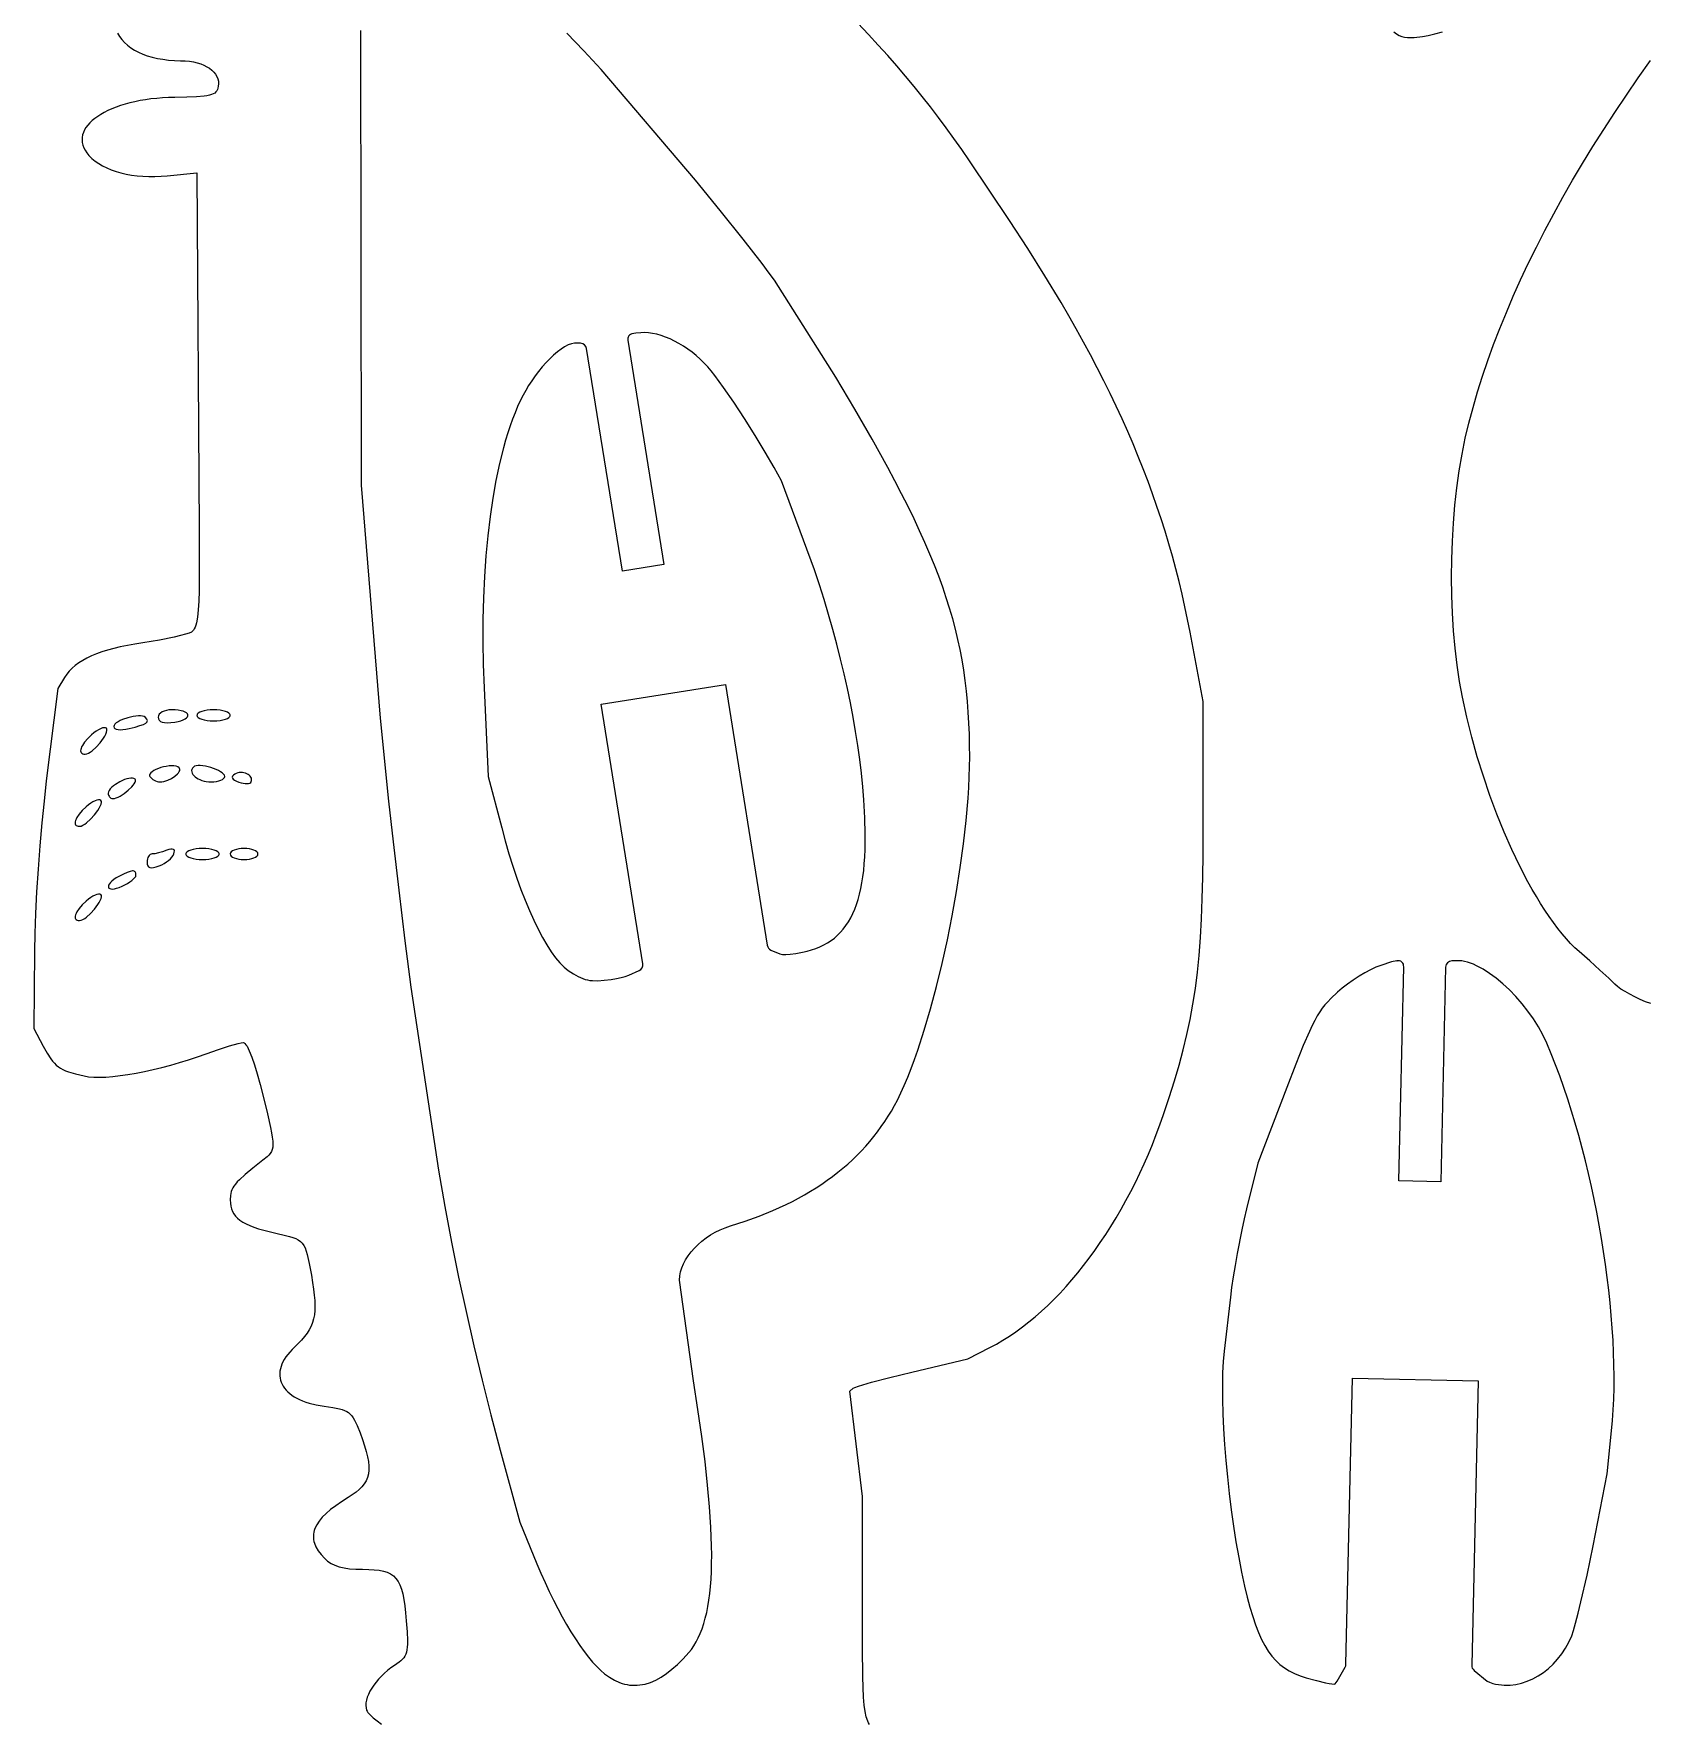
# Model space of a CAD drawing. Header units: millimetres. Extents: x 379 to 541, y 178 to 382.
# Drawn here: x 385.9 to 462.9, y 249.3 to 329.9 of the extents above; entities that cross this region are included whole.
import ezdxf

# ---------------------------------------------------------------- set-up
doc = ezdxf.new("R2010")
doc.units = ezdxf.units.MM

msp = doc.modelspace()

# ---------------------------------------------------------------- linework, layer by layer
at = {"flags": 128}
for points in [[(425.8101, 249.193793), (425.766043, 249.271216), (425.725989, 249.357555), (425.657124, 249.561347), (425.601981, 249.813917), (425.559036, 250.124009), (425.526764, 250.500371), (425.503639, 250.951748), (425.488138, 251.486886), (425.473908, 252.843429), (425.471875, 254.639969), (425.471875, 260.079601), (424.880857, 265.090926), (425.026486, 265.236556), (425.110092, 265.278655), (425.293156, 265.34276), (425.911582, 265.524274), (426.789608, 265.755671), (427.835077, 266.011522), (430.498038, 266.640859), (431.550306, 267.177686), (431.86529, 267.346044), (432.178858, 267.528887), (432.490791, 267.725922), (432.80087, 267.936856), (433.108877, 268.161394), (433.414592, 268.399245), (433.717796, 268.650112), (434.018271, 268.913704), (434.315797, 269.189727), (434.610155, 269.477886), (434.901126, 269.777888), (435.188492, 270.08944), (435.472033, 270.412249), (435.75153, 270.746019), (436.026765, 271.090459), (436.297518, 271.445273), (436.56357, 271.81017), (436.824703, 272.184854), (437.080697, 272.569033), (437.331333, 272.962412), (437.576393, 273.364699), (437.815657, 273.775599), (438.048907, 274.194819), (438.275923, 274.622065), (438.496486, 275.057044), (438.710378, 275.499462), (438.917379, 275.949026), (439.11727, 276.405441), (439.309833, 276.868415), (439.494849, 277.337654), (439.672097, 277.812863), (439.841361, 278.29375), (440.115425, 279.114601), (440.362965, 279.898312), (440.585204, 280.653723), (440.783366, 281.38967), (440.958677, 282.114992), (441.11236, 282.838525), (441.245639, 283.569108), (441.35974, 284.315578), (441.455886, 285.086772), (441.535301, 285.891529), (441.59921, 286.738687), (441.648837, 287.637082), (441.685407, 288.595552), (441.710143, 289.622935), (441.72427, 290.728069), (441.729013, 291.919792), (441.731266, 298.005208), (441.109087, 301.3125), (440.990019, 301.922069), (440.862665, 302.528688), (440.726883, 303.132682), (440.582532, 303.734371), (440.429471, 304.334078), (440.267557, 304.932125), (440.096651, 305.528834), (439.916609, 306.124528), (439.727291, 306.719529), (439.528555, 307.31416), (439.320259, 307.908741), (439.102263, 308.503597), (438.874425, 309.099048), (438.636604, 309.695417), (438.388657, 310.293026), (438.130444, 310.892198), (437.861823, 311.493255), (437.582653, 312.096519), (437.292791, 312.702312), (436.992098, 313.310957), (436.680431, 313.922775), (436.357649, 314.53809), (436.02361, 315.157222), (435.678173, 315.780495), (435.321197, 316.408231), (434.952539, 317.040752), (434.179616, 318.321437), (433.358272, 319.625128), (432.487376, 320.954404), (430.579201, 323.802083), (430.209936, 324.339169), (429.841073, 324.862581), (429.47073, 325.374549), (429.097025, 325.877306), (428.718079, 326.373083), (428.332011, 326.864111), (427.936938, 327.352622), (427.530981, 327.840848), (427.112258, 328.33102), (426.678889, 328.82537), (426.228993, 329.326129), (425.760688, 329.835529), (424.761329, 330.889177)], [(389.923213, 329.896539), (390.019223, 329.736668), (390.131778, 329.586375), (390.260535, 329.445827), (390.405147, 329.315188), (390.565271, 329.194624), (390.740561, 329.0843), (390.930672, 328.984383), (391.135258, 328.895037), (391.353975, 328.816428), (391.586478, 328.748722), (391.832422, 328.692083), (392.091461, 328.646678), (392.363251, 328.612671), (392.647446, 328.590229), (392.943701, 328.579517), (393.156214, 328.570237), (393.358838, 328.549624), (393.550826, 328.51819), (393.731431, 328.476443), (393.899903, 328.424892), (394.055497, 328.364047), (394.197465, 328.294417), (394.325058, 328.216511), (394.437531, 328.130839), (394.534134, 328.037911), (394.614121, 327.938235), (394.676743, 327.832321), (394.721254, 327.720678), (394.746907, 327.603816), (394.752952, 327.482243), (394.738643, 327.35647), (394.720055, 327.276634), (394.695642, 327.205328), (394.663471, 327.142057), (394.621608, 327.086331), (394.568119, 327.037655), (394.501071, 326.995536), (394.418529, 326.959484), (394.318559, 326.929003), (394.199229, 326.903602), (394.058603, 326.882788), (393.70573, 326.85295), (393.24447, 326.835545), (392.659352, 326.826632), (392.366056, 326.819855), (392.079325, 326.805146), (391.79957, 326.782783), (391.527202, 326.753046), (391.262632, 326.716213), (391.006273, 326.672563), (390.758536, 326.622374), (390.519831, 326.565926), (390.290571, 326.503496), (390.071167, 326.435363), (389.86203, 326.361806), (389.663573, 326.283104), (389.476206, 326.199536), (389.30034, 326.111379), (389.136388, 326.018913), (388.984761, 325.922416), (388.84587, 325.822167), (388.720126, 325.718445), (388.607942, 325.611527), (388.509728, 325.501694), (388.425897, 325.389223), (388.356859, 325.274394), (388.303026, 325.157484), (388.264809, 325.038773), (388.242621, 324.918539), (388.236872, 324.79706), (388.247973, 324.674616), (388.276337, 324.551485), (388.322375, 324.427946), (388.386498, 324.304278), (388.469118, 324.180758), (388.570646, 324.057666), (388.70753, 323.920763), (388.861742, 323.792879), (389.032327, 323.674261), (389.218328, 323.565158), (389.418788, 323.465818), (389.632752, 323.37649), (389.859264, 323.29742), (390.097367, 323.228859), (390.346105, 323.171053), (390.604523, 323.124251), (390.871663, 323.088702), (391.14657, 323.064652), (391.428288, 323.052352), (391.715861, 323.052048), (392.008332, 323.063988), (392.304745, 323.088422), (393.721875, 323.234683), (393.826453, 306.207292), (393.824926, 303.873029), (393.819682, 303.291946), (393.804378, 302.793995), (393.778437, 302.375027), (393.741279, 302.030892), (393.692327, 301.757441), (393.663247, 301.645924), (393.631002, 301.550522), (393.595518, 301.470716), (393.556724, 301.405986), (393.514547, 301.355815), (393.468916, 301.319684), (393.357388, 301.269678), (393.175401, 301.211435), (392.932511, 301.147057), (392.638275, 301.07865), (391.933986, 300.938158), (391.138988, 300.80679), (390.759308, 300.746417), (390.401712, 300.681414), (390.065642, 300.611533), (389.750542, 300.536527), (389.455857, 300.45615), (389.181031, 300.370154), (388.925508, 300.278293), (388.688731, 300.180319), (388.470145, 300.075986), (388.269193, 299.965046), (388.08532, 299.847252), (387.91797, 299.722357), (387.766587, 299.590115), (387.630614, 299.450278), (387.509496, 299.3026), (387.402676, 299.146832), (387.080099, 298.630305), (386.534676, 294.216715), (386.424573, 293.254515), (386.320815, 292.210719), (386.225748, 291.118621), (386.141717, 290.011518), (386.071066, 288.922705), (386.016143, 287.885477), (385.979291, 286.933129), (385.962856, 286.098958), (385.93646, 282.394792), (386.387703, 281.551674), (386.573753, 281.218386), (386.745569, 280.952104), (386.83095, 280.840602), (386.918547, 280.741665), (387.010283, 280.653898), (387.108085, 280.575905), (387.213875, 280.506291), (387.32958, 280.443661), (387.457123, 280.386619), (387.59843, 280.333769), (387.930032, 280.235067), (388.339784, 280.136391), (388.551354, 280.10086), (388.796568, 280.081338), (389.072563, 280.077301), (389.376481, 280.08823), (389.70546, 280.113603), (390.05664, 280.152899), (390.427159, 280.205596), (390.814159, 280.271173), (391.214777, 280.349109), (391.626154, 280.438883), (392.045429, 280.539974), (392.469741, 280.65186), (392.89623, 280.774021), (393.322035, 280.905934), (393.744296, 281.047078), (394.160152, 281.196934), (394.743238, 281.405208), (395.271041, 281.575766), (395.685532, 281.691008), (395.832151, 281.722385), (395.928681, 281.733333), (395.968938, 281.721755), (396.012854, 281.687441), (396.060198, 281.631019), (396.110733, 281.553119), (396.220446, 281.335404), (396.340121, 281.039332), (396.467886, 280.669936), (396.601867, 280.232252), (396.740194, 279.731316), (396.880993, 279.172163), (397.083563, 278.325808), (397.228083, 277.68374), (397.278523, 277.428119), (397.314388, 277.210135), (397.335659, 277.025312), (397.342314, 276.869171), (397.334333, 276.737235), (397.311695, 276.625025), (397.27438, 276.528063), (397.222368, 276.441872), (397.155636, 276.361974), (397.074166, 276.283891), (396.866925, 276.115258), (396.392583, 275.739176), (396.024906, 275.43557), (395.750511, 275.18822), (395.644112, 275.080573), (395.556016, 274.980909), (395.484548, 274.8872), (395.428037, 274.797419), (395.384809, 274.709539), (395.353192, 274.621532), (395.331513, 274.531371), (395.318099, 274.43703), (395.309375, 274.227695), (395.315516, 274.074392), (395.334566, 273.9315), (395.367469, 273.798329), (395.415167, 273.674191), (395.478603, 273.558397), (395.558719, 273.450258), (395.656459, 273.349085), (395.772765, 273.25419), (395.908579, 273.164883), (396.064845, 273.080477), (396.242505, 273.000282), (396.442502, 272.92361), (396.665778, 272.849771), (396.913276, 272.778078), (397.484711, 272.638371), (397.945618, 272.532827), (398.133266, 272.483576), (398.295696, 272.432742), (398.435397, 272.377379), (398.554857, 272.31454), (398.656565, 272.241278), (398.743011, 272.154647), (398.816683, 272.051699), (398.880069, 271.929488), (398.93566, 271.785067), (398.985943, 271.615489), (399.080542, 271.189075), (399.183779, 270.626672), (399.241807, 270.285398), (399.288053, 269.972383), (399.321947, 269.685204), (399.342922, 269.42144), (399.350411, 269.178671), (399.343843, 268.954473), (399.322653, 268.746427), (399.286271, 268.552111), (399.23413, 268.369102), (399.165661, 268.194981), (399.080296, 268.027325), (398.977468, 267.863713), (398.856608, 267.701723), (398.717148, 267.538934), (398.55852, 267.372926), (398.380155, 267.201275), (398.259258, 267.083349), (398.149954, 266.965464), (398.052148, 266.847809), (397.965746, 266.730572), (397.890654, 266.61394), (397.826778, 266.498101), (397.774023, 266.383243), (397.732297, 266.269554), (397.701504, 266.157221), (397.68155, 266.046433), (397.672342, 265.937376), (397.673784, 265.83024), (397.685784, 265.725211), (397.708247, 265.622477), (397.741078, 265.522227), (397.784184, 265.424647), (397.837471, 265.329927), (397.900844, 265.238253), (397.974209, 265.149813), (398.057472, 265.064795), (398.15054, 264.983387), (398.253317, 264.905777), (398.36571, 264.832152), (398.487624, 264.762701), (398.618966, 264.69761), (398.759642, 264.637068), (398.909556, 264.581263), (399.068616, 264.530382), (399.413794, 264.444145), (399.794423, 264.379859), (400.200133, 264.321549), (400.517747, 264.259166), (400.648706, 264.222581), (400.763864, 264.18034), (400.865298, 264.130895), (400.955081, 264.072702), (401.03529, 264.004212), (401.107998, 263.923881), (401.175281, 263.830161), (401.239213, 263.721508), (401.365325, 263.453213), (401.502932, 263.106626), (401.621342, 262.785253), (401.720737, 262.489276), (401.800787, 262.216922), (401.861164, 261.966415), (401.901541, 261.735981), (401.921589, 261.523846), (401.92098, 261.328235), (401.899385, 261.147372), (401.856477, 260.979485), (401.791928, 260.822797), (401.705408, 260.675535), (401.59659, 260.535924), (401.465145, 260.402189), (401.310746, 260.272556), (401.133064, 260.14525), (400.931771, 260.018496), (400.619756, 259.824587), (400.340656, 259.634196), (400.094325, 259.446945), (399.880615, 259.262459), (399.699382, 259.08036), (399.550477, 258.900272), (399.433755, 258.721818), (399.349069, 258.544621), (399.318694, 258.456376), (399.296273, 258.368304), (399.281787, 258.280358), (399.275219, 258.192491), (399.27655, 258.104655), (399.285762, 258.016804), (399.302836, 257.928891), (399.327754, 257.840867), (399.40105, 257.664304), (399.505503, 257.486736), (399.640965, 257.307788), (399.807292, 257.127083), (399.957417, 256.993948), (400.121964, 256.882185), (400.304771, 256.790676), (400.509674, 256.718308), (400.74051, 256.663963), (401.001114, 256.626527), (401.295325, 256.604883), (401.626978, 256.597917), (401.916852, 256.593683), (402.176923, 256.57955), (402.409007, 256.553367), (402.614921, 256.512984), (402.796482, 256.456253), (402.955509, 256.381024), (403.093817, 256.285146), (403.213224, 256.166471), (403.315548, 256.022849), (403.402605, 255.85213), (403.476212, 255.652165), (403.538187, 255.420803), (403.590346, 255.155897), (403.634508, 254.855295), (403.672488, 254.516848), (403.706105, 254.138407), (403.745282, 253.611858), (403.764252, 253.201318), (403.764467, 253.033085), (403.757598, 252.886094), (403.742968, 252.75776), (403.719901, 252.645494), (403.68772, 252.546712), (403.645747, 252.458826), (403.593304, 252.379249), (403.529716, 252.305396), (403.454305, 252.234679), (403.366394, 252.164512), (403.150362, 252.015482), (402.980195, 251.897264), (402.818145, 251.771397), (402.664956, 251.639078), (402.521372, 251.501501), (402.388139, 251.359864), (402.266001, 251.215363), (402.155703, 251.069195), (402.057989, 250.922555), (401.973604, 250.776641), (401.903293, 250.632648), (401.847801, 250.491774), (401.807872, 250.355214), (401.784251, 250.224165), (401.777682, 250.099824), (401.788911, 249.983386), (401.818682, 249.876049), (401.842825, 249.827181), (401.879422, 249.773029), (401.98698, 249.651132), (402.135363, 249.514868), (402.318578, 249.36875), (402.530632, 249.21729)], [(401.527083, 330.019792), (401.563267, 308.323958), (402.460193, 297.211458), (402.868297, 293.242708), (403.07841, 291.315487), (403.348817, 289.001934), (403.644647, 286.592882), (403.931028, 284.379167), (405.243436, 275.647917), (405.551666, 273.906547), (405.872266, 272.207905), (406.207706, 270.540795), (406.560459, 268.894024), (406.932997, 267.256399), (407.327792, 265.616725), (407.747315, 263.96381), (408.194039, 262.286458), (409.130765, 258.846875), (409.943666, 256.8625), (410.13343, 256.411242), (410.328645, 255.970179), (410.528487, 255.540647), (410.732135, 255.123985), (410.938764, 254.72153), (411.147552, 254.334619), (411.357676, 253.96459), (411.568312, 253.612779), (411.778638, 253.280526), (411.987831, 252.969167), (412.195067, 252.68004), (412.399523, 252.414481), (412.600376, 252.17383), (412.796804, 251.959422), (412.987983, 251.772596), (413.17309, 251.61469), (413.40842, 251.44557), (413.645312, 251.307275), (413.883875, 251.199834), (414.003817, 251.157691), (414.124218, 251.123272), (414.245091, 251.09658), (414.36645, 251.077618), (414.488308, 251.06639), (414.610679, 251.0629), (414.733576, 251.067149), (414.857013, 251.079143), (414.981004, 251.098883), (415.105561, 251.126375), (415.356433, 251.204624), (415.609735, 251.313917), (415.865577, 251.454281), (416.124068, 251.625744), (416.385315, 251.828332), (416.649428, 252.062073), (416.916515, 252.326995), (417.186685, 252.623124)], [(417.186685, 252.623124), (417.31259, 252.778686), (417.430784, 252.947823), (417.541271, 253.13079), (417.644057, 253.327839), (417.739146, 253.539225), (417.826542, 253.765202), (417.906249, 254.006023), (417.978272, 254.261943), (418.042616, 254.533215), (418.099284, 254.820094), (418.148282, 255.122833), (418.189613, 255.441686), (418.223283, 255.776908), (418.249295, 256.128751), (418.267654, 256.49747), (418.278364, 256.883319), (418.281431, 257.286552), (418.276857, 257.707423), (418.244809, 258.603092), (418.182255, 259.572359), (418.089231, 260.617255), (417.965772, 261.73981), (417.811914, 262.942057), (417.627692, 264.226027), (417.413142, 265.59375), (416.7429, 270.402096), (416.755049, 270.593831), (416.791857, 270.787911), (416.85203, 270.982961), (416.934277, 271.177609), (417.037305, 271.370481), (417.15982, 271.560205), (417.300529, 271.745408), (417.45814, 271.924716), (417.63136, 272.096756), (417.818896, 272.260156), (418.019456, 272.413542), (418.231745, 272.555542), (418.454472, 272.684782), (418.686344, 272.799889), (418.926068, 272.899491), (419.17235, 272.982214), (419.876197, 273.205299), (420.553747, 273.449543), (421.204756, 273.714757), (421.520229, 273.85517), (421.828974, 274.000757), (422.13096, 274.151493), (422.426155, 274.307355), (422.71453, 274.468321), (422.996053, 274.634367), (423.270693, 274.805469), (423.538419, 274.981604), (423.799201, 275.16275), (424.053008, 275.348883), (424.299808, 275.539979), (424.539571, 275.736015), (424.772266, 275.936969), (424.997862, 276.142816), (425.216328, 276.353533), (425.427634, 276.569098), (425.631748, 276.789487), (425.828639, 277.014676), (426.018277, 277.244643), (426.200631, 277.479363), (426.37567, 277.718815), (426.543362, 277.962974), (426.703678, 278.211818), (426.856586, 278.465322), (427.002055, 278.723464), (427.140055, 278.986221), (427.305355, 279.326074), (427.469861, 279.69083), (427.633282, 280.079108), (427.795327, 280.489525), (427.955703, 280.920699), (428.114121, 281.371249), (428.423914, 282.324949), (428.722376, 283.339569), (429.007176, 284.404054), (429.275984, 285.507349), (429.52647, 286.638399), (429.756304, 287.786149), (429.963156, 288.939544), (430.144695, 290.087529), (430.298592, 291.219049), (430.422517, 292.323048), (430.514138, 293.388472), (430.547107, 293.903264), (430.571126, 294.404266), (430.585905, 294.890097), (430.591151, 295.359375), (430.58767, 295.908072), (430.576003, 296.445234), (430.555705, 296.972127), (430.526329, 297.490021), (430.487427, 298.000182), (430.438554, 298.503877), (430.379262, 299.002375), (430.309106, 299.496943), (430.227638, 299.988849), (430.134411, 300.47936), (430.028979, 300.969744), (429.910895, 301.461268), (429.779713, 301.955201), (429.634986, 302.452808), (429.476267, 302.95536), (429.303109, 303.464121), (429.115066, 303.980362), (428.911692, 304.505348), (428.692538, 305.040348), (428.457159, 305.586629), (428.205109, 306.145458), (427.935939, 306.718104), (427.649205, 307.305834), (427.344458, 307.909916), (427.021253, 308.531616), (426.679142, 309.172204), (425.936417, 310.515109), (425.11271, 311.948772), (424.204448, 313.483333), (421.278566, 318.113542), (421.031316, 318.44949), (420.68935, 318.89861), (419.783047, 320.058229), (418.683204, 321.43613), (417.513366, 322.876042), (413.004527, 328.15468), (412.1801, 329.042471), (411.373267, 329.890569)], [(450.825842, 329.961018), (450.957727, 329.860398), (451.085258, 329.785059), (451.212468, 329.732265), (451.343389, 329.699282), (451.482053, 329.683374), (451.632493, 329.681807), (451.798741, 329.691845), (452.194792, 329.735796), (452.468722, 329.782554), (452.791469, 329.860234), (453.151163, 329.964699)], [(463.091942, 283.587927), (462.838987, 283.68213), (462.582923, 283.790368), (462.330791, 283.908817), (462.089631, 284.033651), (461.866482, 284.161047), (461.668386, 284.28718), (461.502382, 284.408225), (461.37551, 284.520358), (461.083746, 284.802407), (460.665531, 285.188998), (460.176722, 285.629216), (459.673178, 286.07214), (459.469716, 286.257807), (459.265294, 286.462187), (459.060198, 286.684656), (458.854713, 286.924595), (458.649124, 287.181383), (458.443716, 287.454398), (458.238773, 287.74302), (458.034583, 288.046627), (457.831428, 288.364597), (457.629593, 288.696312), (457.429365, 289.04115), (457.231028, 289.398489), (456.841166, 290.148188), (456.46229, 290.94044), (456.096678, 291.770278), (455.74661, 292.632734), (455.414367, 293.52284), (455.10223, 294.435627), (454.812477, 295.366129), (454.547391, 296.309377), (454.30925, 297.260401), (454.100334, 298.214236), (453.962886, 298.961296), (453.846835, 299.739202), (453.752074, 300.543346), (453.678495, 301.369118), (453.625987, 302.211911), (453.594445, 303.067115), (453.583757, 303.930122), (453.593817, 304.796325), (453.624515, 305.661113), (453.675744, 306.51988), (453.747393, 307.368014), (453.839355, 308.20091), (453.951523, 309.013958), (454.083787, 309.802549), (454.236037, 310.562075), (454.408167, 311.287927), (454.607545, 312.028622), (454.82574, 312.774125), (455.062711, 313.524368), (455.318417, 314.279279), (455.592815, 315.038789), (455.885862, 315.802829), (456.197517, 316.571329), (456.52774, 317.344219), (456.876485, 318.121429), (457.243713, 318.902891), (457.629381, 319.688533), (458.033446, 320.478286), (458.455869, 321.272082), (458.896605, 322.069849), (459.355613, 322.871519), (459.832852, 323.677022), (460.328279, 324.486286), (460.841852, 325.299245), (461.37353, 326.115827), (461.923269, 326.935963), (462.491029, 327.759583), (463.076766, 328.586617)], [(392.660842, 297.022333), (392.821124, 297.051142), (392.957525, 297.086238), (393.070323, 297.126499), (393.159798, 297.170799), (393.226228, 297.218014), (393.269892, 297.267022), (393.291067, 297.316696), (393.290032, 297.365914), (393.267067, 297.413551), (393.222449, 297.458484), (393.156457, 297.499588), (393.069369, 297.535739), (392.961465, 297.565813), (392.833022, 297.588686), (392.684319, 297.603234), (392.515635, 297.608333), (392.38446, 297.60128), (392.262752, 297.581016), (392.152984, 297.548886), (392.057629, 297.506234), (391.979159, 297.454403), (391.920048, 297.394738), (391.882768, 297.328583), (391.869792, 297.257282), (391.881666, 297.175238), (391.917567, 297.108492), (391.97791, 297.056919), (392.063113, 297.020397), (392.173591, 296.9988), (392.309761, 296.992007), (392.472039, 296.999892), (392.660842, 297.022333)], [(394.515625, 297.079167), (394.675073, 297.084567), (394.823823, 297.100044), (394.958621, 297.124513), (395.076211, 297.156888), (395.173337, 297.196085), (395.246743, 297.241017), (395.293174, 297.290601), (395.305257, 297.316798), (395.309375, 297.34375), (395.305257, 297.370702), (395.293174, 297.396899), (395.246743, 297.446483), (395.173337, 297.491415), (395.076211, 297.530612), (394.958621, 297.562987), (394.823823, 297.587456), (394.675073, 297.602933), (394.515625, 297.608333), (394.356177, 297.602933), (394.207427, 297.587456), (394.072629, 297.562987), (393.955039, 297.530612), (393.857913, 297.491415), (393.784507, 297.446483), (393.738076, 297.396899), (393.725993, 297.370702), (393.721875, 297.34375), (393.725993, 297.316798), (393.738076, 297.290601), (393.784507, 297.241017), (393.857913, 297.196085), (393.955039, 297.156888), (394.072629, 297.124513), (394.207427, 297.100044), (394.356177, 297.084567), (394.515625, 297.079167)], [(388.389201, 295.491667), (388.460511, 295.503413), (388.541323, 295.536808), (388.629369, 295.589079), (388.722381, 295.65746), (388.914232, 295.831467), (389.098732, 296.036675), (389.257738, 296.250926), (389.32201, 296.35452), (389.373105, 296.452066), (389.408754, 296.540796), (389.426689, 296.617939), (389.424643, 296.680727), (389.400347, 296.726389), (389.354733, 296.751366), (389.291236, 296.755715), (389.212744, 296.740695), (389.122145, 296.707567), (389.022325, 296.657592), (388.916171, 296.592028), (388.806572, 296.512136), (388.696414, 296.419176), (388.509001, 296.236), (388.361388, 296.063657), (388.254963, 295.906335), (388.217628, 295.834617), (388.191111, 295.768225), (388.175585, 295.707683), (388.171222, 295.653514), (388.178197, 295.606242), (388.196683, 295.566391), (388.226852, 295.534485), (388.26888, 295.511046), (388.322938, 295.496599), (388.389201, 295.491667)], [(390.480729, 296.714471), (390.769316, 296.787044), (390.99563, 296.852492), (391.163579, 296.913451), (391.277077, 296.972559), (391.314628, 297.002244), (391.340032, 297.032454), (391.353778, 297.063521), (391.356356, 297.095774), (391.348253, 297.129541), (391.329959, 297.165154), (391.264752, 297.243234), (391.208167, 297.281323), (391.130791, 297.30611), (391.035999, 297.318573), (390.927161, 297.319692), (390.80765, 297.310444), (390.680839, 297.29181), (390.418805, 297.230294), (390.168038, 297.142975), (390.055311, 297.092087), (389.955517, 297.037683), (389.872029, 296.980744), (389.808219, 296.922249), (389.767461, 296.863175), (389.753125, 296.804502), (389.766956, 296.752074), (389.807041, 296.710888), (389.87127, 296.681206), (389.957534, 296.663287), (390.063721, 296.657393), (390.187723, 296.663785), (390.327429, 296.682724), (390.480729, 296.714471)], [(389.702555, 293.375), (389.780093, 293.383426), (389.866494, 293.40742), (389.959544, 293.44506), (390.057033, 293.494422), (390.25647, 293.620616), (390.447104, 293.770613), (390.611231, 293.929023), (390.677824, 294.006574), (390.731151, 294.080458), (390.769001, 294.148751), (390.78916, 294.209529), (390.789417, 294.260868), (390.767557, 294.300846), (390.716446, 294.333797), (390.648577, 294.349996), (390.566719, 294.350893), (390.473637, 294.337941), (390.372101, 294.312589), (390.264875, 294.276288), (390.044428, 294.176643), (389.834434, 294.050613), (389.740275, 293.981331), (389.65703, 293.909804), (389.587467, 293.837484), (389.534353, 293.765822), (389.500456, 293.696269), (389.488542, 293.630274), (389.49291, 293.578995), (389.505429, 293.531156), (389.525221, 293.487804), (389.551408, 293.449987), (389.583113, 293.418751), (389.619458, 293.395143), (389.659564, 293.38021), (389.702555, 293.375)], [(391.951552, 294.172802), (392.043485, 294.179192), (392.137534, 294.19533), (392.326192, 294.252581), (392.505962, 294.336024), (392.665276, 294.43713), (392.792567, 294.54737), (392.84059, 294.60325), (392.876269, 294.658214), (392.89816, 294.711198), (392.904815, 294.761133), (392.89479, 294.806955), (392.866638, 294.847598), (392.804658, 294.89048), (392.722154, 294.918898), (392.622815, 294.933972), (392.510329, 294.936823), (392.388386, 294.928571), (392.260672, 294.910338), (392.130878, 294.883243), (392.002692, 294.848409), (391.879802, 294.806954), (391.765897, 294.760002), (391.664665, 294.708671), (391.579796, 294.654083), (391.514977, 294.597359), (391.473897, 294.53962), (391.460246, 294.481985), (391.464858, 294.453558), (391.477711, 294.425577), (391.516027, 294.374068), (391.564206, 294.326175), (391.620304, 294.282935), (391.682377, 294.245383), (391.748482, 294.214557), (391.816675, 294.191494), (391.885013, 294.17723), (391.951552, 294.172802)], [(394.398948, 294.16875), (394.528685, 294.174047), (394.649717, 294.18923), (394.759397, 294.213232), (394.855075, 294.244991), (394.934103, 294.28344), (394.993831, 294.327517), (395.03161, 294.376156), (395.044792, 294.428292), (395.030489, 294.484185), (394.989837, 294.541161), (394.926224, 294.598196), (394.843037, 294.654267), (394.743661, 294.708352), (394.631485, 294.759428), (394.382277, 294.848458), (394.122506, 294.913173), (393.997127, 294.933855), (393.879268, 294.945389), (393.772316, 294.946753), (393.679657, 294.936922), (393.604679, 294.914874), (393.550767, 294.879587), (393.505727, 294.823999), (393.478288, 294.766104), (393.467479, 294.706717), (393.472331, 294.646649), (393.491874, 294.586715), (393.525137, 294.527727), (393.57115, 294.470497), (393.628943, 294.41584), (393.697546, 294.364568), (393.775988, 294.317495), (393.8633, 294.275433), (393.958512, 294.239195), (394.060652, 294.209595), (394.168752, 294.187445), (394.281841, 294.173559), (394.398948, 294.16875)], [(396.315529, 294.179998), (396.330978, 294.238732), (396.331607, 294.295377), (396.318738, 294.349339), (396.293695, 294.400021), (396.257801, 294.446829), (396.212381, 294.489165), (396.158757, 294.526435), (396.098254, 294.558043), (396.032194, 294.583394), (395.961902, 294.601891), (395.8887, 294.612939), (395.813912, 294.615942), (395.738862, 294.610306), (395.664874, 294.595433), (395.59327, 294.57073), (395.525375, 294.535599), (395.457976, 294.486506), (395.416671, 294.438452), (395.401583, 294.391199), (395.41284, 294.344508), (395.450565, 294.298141), (395.514886, 294.25186), (395.605926, 294.205427), (395.723812, 294.158603), (395.828218, 294.125933), (395.92878, 294.103537), (396.023072, 294.091328), (396.108666, 294.089216), (396.183136, 294.097115), (396.244054, 294.114937), (396.288994, 294.142594), (396.315529, 294.179998)], [(388.124618, 292.052083), (388.195927, 292.06383), (388.276739, 292.097224), (388.364785, 292.149496), (388.457798, 292.217876), (388.649649, 292.391884), (388.834149, 292.597091), (388.993155, 292.811343), (389.057427, 292.914937), (389.108522, 293.012483), (389.144171, 293.101212), (389.162106, 293.178356), (389.16006, 293.241143), (389.135764, 293.286806), (389.090149, 293.311783), (389.026653, 293.316131), (388.948161, 293.301112), (388.857561, 293.267984), (388.757741, 293.218008), (388.651588, 293.152445), (388.541989, 293.072553), (388.43183, 292.979593), (388.244418, 292.796417), (388.096805, 292.624073), (387.990379, 292.466752), (387.953045, 292.395034), (387.926528, 292.328641), (387.911001, 292.268099), (387.906639, 292.213931), (387.913614, 292.166659), (387.932099, 292.126808), (387.962269, 292.094901), (388.004296, 292.071463), (388.058355, 292.057015), (388.124618, 292.052083)], [(391.922312, 290.167649), (392.041525, 290.217969), (392.157313, 290.278628), (392.266813, 290.347319), (392.367166, 290.421733), (392.455509, 290.499562), (392.528982, 290.578496), (392.584723, 290.656229), (392.619872, 290.73045), (392.640524, 290.810428), (392.643451, 290.8736), (392.628516, 290.920035), (392.595583, 290.949805), (392.544515, 290.962978), (392.475175, 290.959625), (392.387425, 290.939815), (392.281129, 290.90362), (392.08544, 290.835883), (391.888691, 290.780412), (391.713771, 290.742932), (391.583569, 290.729167), (391.534766, 290.72124), (391.489238, 290.698524), (391.447981, 290.662609), (391.41199, 290.615089), (391.382262, 290.557557), (391.359795, 290.491606), (391.345584, 290.418829), (391.340625, 290.340818), (391.347871, 290.243866), (391.370662, 290.16937), (391.410577, 290.116861), (391.469196, 290.085868), (391.5481, 290.07592), (391.648867, 290.086548), (391.773078, 290.117281), (391.922312, 290.167649)], [(393.986458, 290.464583), (394.145906, 290.469984), (394.294657, 290.485461), (394.429455, 290.509929), (394.547044, 290.542305), (394.64417, 290.581501), (394.717576, 290.626434), (394.764008, 290.676017), (394.77609, 290.702214), (394.780208, 290.729167), (394.77609, 290.756119), (394.764008, 290.782316), (394.717576, 290.831899), (394.64417, 290.876832), (394.547044, 290.916029), (394.429455, 290.948404), (394.294657, 290.972873), (394.145906, 290.98835), (393.986458, 290.99375), (393.827011, 290.98835), (393.67826, 290.972873), (393.543462, 290.948404), (393.425872, 290.916029), (393.328747, 290.876832), (393.25534, 290.831899), (393.208909, 290.782316), (393.196826, 290.756119), (393.192708, 290.729167), (393.196826, 290.702214), (393.208909, 290.676017), (393.25534, 290.626434), (393.328747, 290.581501), (393.425872, 290.542305), (393.543462, 290.509929), (393.67826, 290.485461), (393.827011, 290.469984), (393.986458, 290.464583)], [(395.970833, 290.464583), (396.103706, 290.469984), (396.227665, 290.485461), (396.339997, 290.509929), (396.437988, 290.542305), (396.518926, 290.581501), (396.580098, 290.626434), (396.618791, 290.676017), (396.632292, 290.729167), (396.618791, 290.782316), (396.580098, 290.831899), (396.518926, 290.876832), (396.437988, 290.916029), (396.339997, 290.948404), (396.227665, 290.972873), (396.103706, 290.98835), (395.970833, 290.99375), (395.83796, 290.98835), (395.714001, 290.972873), (395.60167, 290.948404), (395.503678, 290.916029), (395.42274, 290.876832), (395.361568, 290.831899), (395.322875, 290.782316), (395.309375, 290.729167), (395.322875, 290.676017), (395.361568, 290.626434), (395.42274, 290.581501), (395.503678, 290.542305), (395.60167, 290.509929), (395.714001, 290.485461), (395.83796, 290.469984), (395.970833, 290.464583)], [(390.15, 289.189809), (390.282873, 289.254883), (390.406832, 289.324355), (390.519164, 289.396078), (390.617155, 289.467905), (390.698093, 289.537687), (390.759265, 289.60328), (390.797958, 289.662534), (390.811458, 289.713303), (390.802046, 289.808637), (390.789756, 289.845541), (390.771945, 289.87524), (390.748263, 289.897712), (390.71836, 289.912934), (390.681887, 289.920885), (390.638494, 289.921541), (390.529552, 289.900882), (390.388739, 289.850778), (390.213258, 289.771052), (390.000314, 289.661524), (389.868123, 289.58526), (389.756506, 289.509867), (389.665101, 289.436497), (389.593541, 289.366299), (389.541462, 289.300422), (389.508499, 289.240017), (389.494288, 289.186232), (389.498463, 289.140218), (389.52066, 289.103124), (389.560513, 289.076101), (389.617659, 289.060296), (389.691732, 289.056862), (389.782367, 289.066946), (389.8892, 289.091698), (390.011866, 289.132269), (390.15, 289.189809)], [(388.124618, 287.554167), (388.195927, 287.565913), (388.276739, 287.599308), (388.364785, 287.651579), (388.457798, 287.71996), (388.649649, 287.893967), (388.834149, 288.099175), (388.993155, 288.313426), (389.057427, 288.41702), (389.108522, 288.514566), (389.144171, 288.603296), (389.162106, 288.680439), (389.16006, 288.743227), (389.135764, 288.788889), (389.090149, 288.813866), (389.026653, 288.818215), (388.948161, 288.803195), (388.857561, 288.770067), (388.757741, 288.720092), (388.651588, 288.654528), (388.541989, 288.574636), (388.43183, 288.481676), (388.244418, 288.2985), (388.096805, 288.126157), (387.990379, 287.968835), (387.953045, 287.897117), (387.926528, 287.830725), (387.911001, 287.770183), (387.906639, 287.716014), (387.913614, 287.668742), (387.932099, 287.628891), (387.962269, 287.596985), (388.004296, 287.573546), (388.058355, 287.559099), (388.124618, 287.554167)]]:
    msp.add_lwpolyline(points, dxfattribs=at)
for points in [[(414.820751, 285.163278, 0.342162), (414.997098, 285.485774), (413.011473, 297.872433), (418.935836, 298.822129), (420.931778, 286.371111, 0.255424), (421.107991, 286.143644), (421.528924, 285.959924), (421.653255, 285.934515), (421.819311, 285.930499), (422.031143, 285.947467), (422.292795, 285.985009), (422.608317, 286.042715), (422.830521, 286.092143), (423.043601, 286.15129), (423.247627, 286.220332), (423.442669, 286.299441), (423.628797, 286.388791), (423.806081, 286.488555), (423.974591, 286.598905), (424.134395, 286.720017), (424.285567, 286.852062), (424.428174, 286.995215), (424.562287, 287.149649), (424.687975, 287.315536), (424.80531, 287.493051), (424.91436, 287.682368), (425.015196, 287.883658), (425.107888, 288.097096), (425.192506, 288.322855), (425.269119, 288.561109), (425.337798, 288.81203), (425.398613, 289.075794), (425.451633, 289.35257), (425.49693, 289.642536), (425.534572, 289.945862), (425.56463, 290.262723), (425.587173, 290.593294), (425.602273, 290.937744), (425.610419, 291.668983), (425.589629, 292.45783), (425.540461, 293.305669), (425.488579, 293.937342), (425.423108, 294.580587), (425.344243, 295.234478), (425.252184, 295.898088), (425.147128, 296.570494), (425.029273, 297.25077), (424.898818, 297.937992), (424.755961, 298.631232), (424.600899, 299.329568), (424.43383, 300.032073), (424.254953, 300.737822), (424.064466, 301.44589), (423.862567, 302.155351), (423.649454, 302.865282), (423.425325, 303.574756), (423.190378, 304.282849), (421.607244, 308.532812), (421.264232, 309.169469), (420.836411, 309.90747), (420.352577, 310.702196), (419.841531, 311.509027), (419.332067, 312.283348), (418.852986, 312.980537), (418.433084, 313.555977), (418.254325, 313.784098), (418.10116, 313.965049), (417.922662, 314.155175), (417.735942, 314.336294), (417.542131, 314.507828), (417.342364, 314.669198), (417.137772, 314.819825), (416.92949, 314.959133), (416.71865, 315.086541), (416.506386, 315.201472), (416.293831, 315.303348), (416.082119, 315.391589), (415.872381, 315.465619), (415.665752, 315.524858), (415.463364, 315.568728), (415.266352, 315.596652), (415.075847, 315.60805), (414.892983, 315.602344), (414.655602, 315.579619), (414.56013, 315.564891), (414.479228, 315.545534), (414.412212, 315.519762), (414.358399, 315.485787), (414.317107, 315.44182), (414.309466, 315.427358, 0.162664), (414.278503, 315.239731), (415.994045, 304.537893), (414.019258, 304.221327), (412.316342, 314.844398, 0.367128), (412.021456, 315.09691), (411.731036, 315.098199), (411.585386, 315.073782), (411.429376, 315.018139), (411.264821, 314.933835), (411.093535, 314.823437), (410.917333, 314.689512), (410.738031, 314.534625), (410.557444, 314.361345), (410.377385, 314.172234), (410.199671, 313.969861), (410.026117, 313.756792), (409.858536, 313.535593), (409.698745, 313.308829), (409.548557, 313.079069), (409.409789, 312.848877), (409.284254, 312.62082), (409.151253, 312.355121), (409.022608, 312.074945), (408.898367, 311.78064), (408.778577, 311.472553), (408.663284, 311.151031), (408.552533, 310.816424), (408.446373, 310.469077), (408.344848, 310.10934), (408.155893, 309.35408), (407.98604, 308.553427), (407.835659, 307.710161), (407.705122, 306.827062), (407.594801, 305.906912), (407.505066, 304.95249), (407.436291, 303.96658), (407.388846, 302.95196), (407.363102, 301.911411), (407.35943, 300.847716), (407.378203, 299.763654), (407.419792, 298.662005), (407.622358, 294.431041), (408.260779, 291.980142), (408.431165, 291.350466), (408.609053, 290.739947), (408.793643, 290.150305), (408.984134, 289.583259), (409.179722, 289.040527), (409.379606, 288.523831), (409.582984, 288.034887), (409.789056, 287.575415), (409.997018, 287.147135), (410.206069, 286.751767), (410.415408, 286.391028), (410.624232, 286.066638), (410.831739, 285.780316), (411.037129, 285.533783), (411.239598, 285.328755), (411.339487, 285.242343), (411.438346, 285.166953), (411.682858, 285.003444), (411.910167, 284.875873), (412.130639, 284.782114), (412.241549, 284.747253), (412.354639, 284.720048), (412.471202, 284.700237), (412.592533, 284.687552), (412.854688, 284.682504), (413.151468, 284.702781), (413.49324, 284.746262), (413.735084, 284.787527), (413.958197, 284.836293), (414.157876, 284.890756), (414.329415, 284.949117), (414.820751, 285.163278)], [(459.316636, 253.431158), (459.400484, 253.673556), (459.505091, 254.035245), (459.62628, 254.498617), (459.759874, 255.046063), (460.047579, 256.322741), (460.334797, 257.724408), (461.003493, 261.16005), (461.220567, 263.209239), (461.265984, 263.698383), (461.3005, 264.203659), (461.324289, 264.724029), (461.337526, 265.258449), (461.340383, 265.80588), (461.333036, 266.365282), (461.315657, 266.935613), (461.288421, 267.515835), (461.251503, 268.104905), (461.205075, 268.701783), (461.149312, 269.305429), (461.084386, 269.914803), (461.010473, 270.528863), (460.927747, 271.146571), (460.836381, 271.766883), (460.736548, 272.388761), (460.628424, 273.011165), (460.512182, 273.633051), (460.387995, 274.253382), (460.256038, 274.871116), (460.116485, 275.485213), (459.969508, 276.094633), (459.815284, 276.698333), (459.653985, 277.295275), (459.485785, 277.884418), (459.310858, 278.46472), (459.129378, 279.035142), (458.941519, 279.594644), (458.747454, 280.142184), (458.547359, 280.676721), (458.341406, 281.197216), (458.129769, 281.702629), (457.944216, 282.09519), (457.729398, 282.483199), (457.488989, 282.863404), (457.226661, 283.232557), (456.946086, 283.587408), (456.650937, 283.924708), (456.344885, 284.241207), (456.031603, 284.533655), (455.714764, 284.798803), (455.398037, 285.033402), (455.085099, 285.234201), (454.779618, 285.397952), (454.630822, 285.464918), (454.485268, 285.521404), (454.343415, 285.567003), (454.205722, 285.601308), (454.072647, 285.623915), (453.944651, 285.634416), (453.59436, 285.628663, 0.402833), (453.299363, 285.33548), (453.067948, 275.093242), (451.068398, 275.135771), (451.299154, 285.348833, 0.517458), (450.978426, 285.631451), (450.982095, 285.625261), (450.898381, 285.616039), (450.798351, 285.595254), (450.724472, 285.581268), (450.20404, 285.410719), (449.976598, 285.323035), (449.7236, 285.204362), (449.453503, 285.059935), (449.174762, 284.894988), (448.895832, 284.714753), (448.625169, 284.524465), (448.37123, 284.329358), (448.142469, 284.134665), (447.816881, 283.828443), (447.674275, 283.680516), (447.5415, 283.529229), (447.415836, 283.369463), (447.294561, 283.196106), (447.174954, 283.004042), (447.054293, 282.788157), (446.929859, 282.543336), (446.798929, 282.264464), (446.506701, 281.584107), (446.15584, 280.70617), (445.724578, 279.589733), (444.341125, 275.979302), (443.80106, 273.805724), (443.68786, 273.327385), (443.573146, 272.800503), (443.351819, 271.670297), (443.251531, 271.101568), (443.162377, 270.553485), (443.087518, 270.043345), (443.030117, 269.588445), (442.73434, 267.001082), (442.68883, 266.513934), (442.660358, 265.965759), (442.648315, 265.363536), (442.652092, 264.71425), (442.671083, 264.02488), (442.704679, 263.30241), (442.752274, 262.55382), (442.813257, 261.786093), (442.887023, 261.00621), (442.972962, 260.221152), (443.070467, 259.437902), (443.178931, 258.66344), (443.297745, 257.904749), (443.426301, 257.168811), (443.563991, 256.462607), (443.710209, 255.793119), (443.83664, 255.270052), (443.964293, 254.789875), (444.094547, 254.350541), (444.228779, 253.950005), (444.368365, 253.58622), (444.514686, 253.25714), (444.669117, 252.960718), (444.833037, 252.694909), (445.007823, 252.457667), (445.194853, 252.246944), (445.395505, 252.060695), (445.611157, 251.896874), (445.843186, 251.753434), (446.09297, 251.62833), (446.361887, 251.519515), (446.651314, 251.424942), (447.138796, 251.288402), (447.56447, 251.184339), (447.738655, 251.149554), (447.87882, 251.128967), (447.978778, 251.124608), (448.011745, 251.129147), (448.032337, 251.138503), (448.082035, 251.193358), (448.12551, 251.261496), (448.507222, 251.928638, 0.12492), (448.546755, 252.070847), (448.855144, 265.719922), (454.853614, 265.584391), (454.547082, 252.017564, 0.231468), (454.657543, 251.778185), (455.284279, 251.26769), (455.397305, 251.206964), (455.548211, 251.154768), (455.684415, 251.121784), (455.82151, 251.096777), (455.959289, 251.079618), (456.097543, 251.070183), (456.374647, 251.07398), (456.651155, 251.107162), (456.925403, 251.168721), (457.195724, 251.257654), (457.460455, 251.372952), (457.717928, 251.513612), (457.966478, 251.678626), (458.204443, 251.86699), (458.430154, 252.077695), (458.641948, 252.309738), (458.838158, 252.562112), (459.01712, 252.83381), (459.177167, 253.123828), (459.316636, 253.431158)]]:
    msp.add_lwpolyline(points, format="xyb", dxfattribs=at)

doc.saveas('drawing.dxf')
